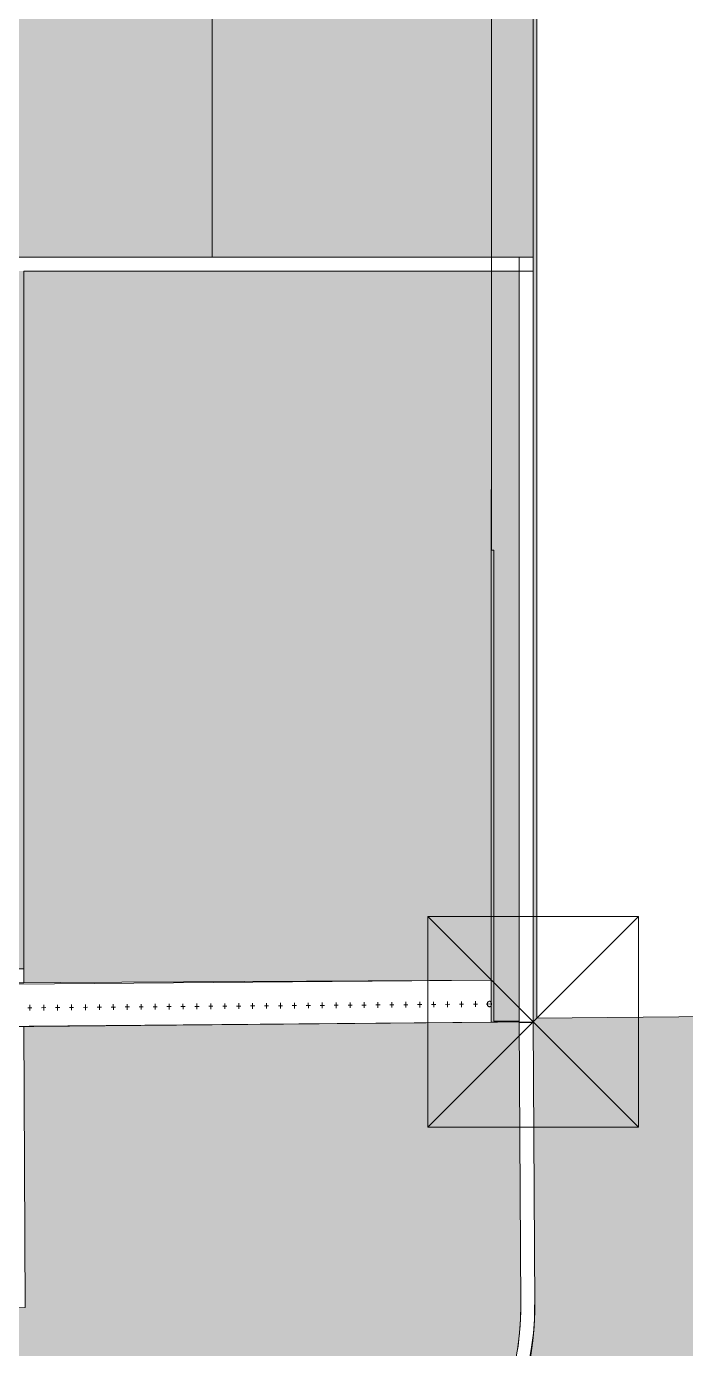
# Model space of a CAD drawing. Header units: millimetres. Extents: x 141848 to 1648660, y -821378 to -151356.
# Drawn here: x 250557 to 255278, y -273409 to -263934 of the extents above; entities that cross this region are included whole.
import ezdxf

# ---------------------------------------------------------------- set-up
doc = ezdxf.new("R2010")
doc.units = ezdxf.units.MM
doc.header["$MEASUREMENT"] = 0
doc.linetypes.add('Points tirets', pattern=[335.138881, 176.388884, -88.194442, 0, -70.555556])
doc.linetypes.add('Wipeout_Contour', pattern=[1000, 0, -1000])
for name, color, linetype in [('Divers - Dessin général', 7, 'Continuous'), ('Sols_ Dalles', 7, 'Continuous'), ('Structure - Murs extérieurs', 7, 'Continuous'), ('TopoAlt', 7, 'Continuous'), ('wall', 7, 'Continuous')]:
    doc.layers.add(name, color=color, linetype=linetype)

# ---------------------------------------------------------------- blocks, each defined once
blk = doc.blocks.new('Dalle_14_1', base_point=(217961.3, -273253.3))
at = {"layer": 'Sols_ Dalles', "linetype": 'Continuous', "lineweight": 0, "true_color": 0x2e271c}
blk.add_hatch(color=250, dxfattribs=at).paths.add_polyline_path([(217961.3, -273253.3, 0.415791), (219972.1, -275253.2), (252109.1, -275106, 0.414214), (254098.3, -273095.2), (254087.4, -271073, -0.001346), (254087.4, -271062.3), (253905.6, -271062.3), (253905.6, -267687.3), (253887.3, -267687.3), (253887.3, -265687.3), (250537.6, -265687.3), (250537.6, -270787.3), (250537.7, -271092.1), (250548.6, -273114.3), (220537.6, -273253.3), (220537.6, -270687.3), (220537.6, -265687.3), (219961.3, -265687.3, 0.258849), (218113.8, -267154.8, 0.098562), (217961.3, -267920.6)])
at = {"layer": 'Sols_ Dalles', "color": 250, "linetype": 'Continuous', "lineweight": 5, "true_color": 0x1f1f1f, "flags": 128}
blk.add_lwpolyline([(217961.3, -273253.3, 0.415791), (219972.1, -275253.2), (252109.1, -275106, 0.414214), (254098.3, -273095.2), (254087.4, -271073, -0.001346), (254087.4, -271062.3), (253905.6, -271062.3), (253905.6, -267687.3), (253887.3, -267687.3), (253887.3, -265687.3), (250537.6, -265687.3), (250537.6, -270787.3), (250537.7, -271092.1), (250548.6, -273114.3), (220537.6, -273253.3), (220537.6, -270687.3), (220537.6, -265687.3), (219961.3, -265687.3, 0.258849), (218113.8, -267154.8, 0.098562), (217961.3, -267920.6)], format="xyb", close=True, dxfattribs=at)
blk = doc.blocks.new('Dalle_15_1', base_point=(153175.7, -163719.5))
at = {"linetype": 'Continuous', "lineweight": 0, "true_color": 0x90b349}
blk.add_hatch(color=55, dxfattribs=at).paths.add_polyline_path([(153175.7, -163719.5), (153156.3, -271724.8), (155116.7, -271706.2), (155135.4, -165719.8), (251905.3, -165737.3), (251887.4, -265587.3), (253887.4, -265587.7), (253905.6, -163737.6)])
at = {"color": 7, "linetype": 'Continuous', "lineweight": 5, "flags": 128}
blk.add_lwpolyline([(153175.7, -163719.5), (153156.3, -271724.8), (155116.7, -271706.2), (155135.4, -165719.8), (251905.3, -165737.3), (251887.4, -265587.3), (253887.4, -265587.7), (253905.6, -163737.6)], close=True, dxfattribs=at)
blk = doc.blocks.new('Mur_54_1', base_point=(254205.7, -163437.6))
at = {"layer": 'TopoAlt', "color": 211, "linetype": 'Continuous', "lineweight": 5, "true_color": 0xfe55ff}
blk.add_line((253886.3, -270769.2), (253886.3, -271069.3), dxfattribs=at)
at = {"layer": 'TopoAlt', "color": 211, "linetype": 'Continuous', "lineweight": 5, "true_color": 0xfe55ff, "flags": 128}
for points in [[(253905.6, -163737.6), (253886.3, -270769.2)], [(254186.3, -271067.6), (254205.6, -163737.6)], [(254186.3, -271067.6), (253886.3, -271069.3)]]:
    blk.add_lwpolyline(points, dxfattribs=at)
blk = doc.blocks.new('Mur_55_1', base_point=(254186.3, -271067.6))
at = {"color": 254, "linetype": 'Wipeout_Contour', "lineweight": 0, "ltscale": 1473868.449806934}
blk.add_wipeout([(253886.3, -270769.2), (245508.4, -270814.3), (245510, -271114.3), (253886.3, -271069.3)], dxfattribs=at).dxf.layer = 'TopoAlt'
at = {"layer": 'TopoAlt', "color": 211, "linetype": 'Continuous', "lineweight": 5, "true_color": 0xfe55ff}
blk.add_line((253886.3, -270769.2), (253886.3, -271069.3), dxfattribs=at)
at = {"layer": 'TopoAlt', "color": 190, "linetype": 'Continuous', "lineweight": 5, "true_color": 0x8002ff, "flags": 128}
for points in [[(253886.3, -270769.2), (245508.4, -270814.3)], [(245510, -271114.3), (245508.4, -270814.3)], [(245510, -271114.3), (253886.3, -271069.3)]]:
    blk.add_lwpolyline(points, dxfattribs=at)
blk = doc.blocks.new('Mur_69_1', base_point=(252109.1, -275106))
at = {"layer": 'Structure - Murs extérieurs', "color": 7, "linetype": 'Continuous', "lineweight": 5}
for radius, start in [(2000, 270.30843), (2100, 270.30732)]:
    blk.add_arc((252098.3, -273106), radius, start, 0.30843, dxfattribs=at)
blk = doc.blocks.new('Mur_70_1', base_point=(254098.3, -273095.2))
at = {"color": 254, "linetype": 'Wipeout_Contour', "lineweight": 0, "ltscale": 1489261.161089006}
blk.add_wipeout([(254198.3, -273094.7), (254187.4, -271072.5), (254087.4, -271073), (254098.3, -273095.2)], dxfattribs=at).dxf.layer = 'Structure - Murs extérieurs'
at = {"layer": 'Structure - Murs extérieurs', "color": 7, "linetype": 'Continuous', "lineweight": 5, "flags": 128}
for points in [[(254087.4, -271073), (254098.3, -273095.2)], [(254198.3, -273094.7), (254187.4, -271072.5)]]:
    blk.add_lwpolyline(points, dxfattribs=at)
blk = doc.blocks.new('Mur_71_1', base_point=(254087.4, -271062.3))
at = {"layer": 'Structure - Murs extérieurs', "color": 7, "linetype": 'Continuous', "lineweight": 5}
for radius in [2000, 1900]:
    blk.add_arc((256087.4, -271062.3), radius, 180, 180.30843, dxfattribs=at)
blk = doc.blocks.new('Mur_72_1', base_point=(254187.3, -265687.3))
at = {"color": 254, "linetype": 'Wipeout_Contour', "lineweight": 0, "ltscale": 1095340.519234042}
blk.add_wipeout([(250537.6, -265687.3), (250437.6, -265587.3), (250437.6, -265687.3)], dxfattribs=at).dxf.layer = 'Structure - Murs extérieurs'
at = {"color": 254, "linetype": 'Wipeout_Contour', "lineweight": 0, "ltscale": 1465615.133242177}
blk.add_wipeout([(250537.6, -265687.3), (254187.3, -265687.3), (254187.3, -265587.3), (250537.6, -265587.3)], dxfattribs=at).dxf.layer = 'Structure - Murs extérieurs'
at = {"color": 254, "linetype": 'Wipeout_Contour', "lineweight": 0, "ltscale": 1095334.956299545}
blk.add_wipeout([(250537.6, -265587.3), (250437.6, -265587.3), (250537.6, -265687.3)], dxfattribs=at).dxf.layer = 'Structure - Murs extérieurs'
at = {"layer": 'Structure - Murs extérieurs', "color": 7, "linetype": 'Continuous', "lineweight": 5, "flags": 128}
for points in [[(250437.6, -265587.3), (250437.6, -265687.3)], [(254187.3, -265587.3), (250437.6, -265587.3)], [(250537.6, -265687.3), (254187.3, -265687.3)]]:
    blk.add_lwpolyline(points, dxfattribs=at)
blk = doc.blocks.new('Garde-corps_1_1')
at = {"color": 7, "linetype": 'Continuous', "lineweight": 5}
for p, q in [((250596.1, -270966.6), (250566.1, -270966.9)), ((250580.9, -270946.7), (250581.3, -270986.7)), ((250695.9, -270965.8), (250665.9, -270966)), ((250680.7, -270945.9), (250681, -270985.9)), ((250795.6, -270965), (250765.6, -270965.2)), ((250780.5, -270945.1), (250780.8, -270985.1)), ((250895.4, -270964.2), (250865.4, -270964.4)), ((250880.2, -270944.3), (250880.5, -270984.3)), ((250995.1, -270963.3), (250965.1, -270963.6)), ((250980, -270943.5), (250980.3, -270983.5)), ((251094.9, -270962.5), (251064.9, -270962.8)), ((251079.7, -270942.6), (251080.1, -270982.6)), ((251194.6, -270961.7), (251164.6, -270961.9)), ((251179.5, -270941.8), (251179.8, -270981.8)), ((251294.4, -270960.9), (251264.4, -270961.1)), ((251279.2, -270941), (251279.6, -270981)), ((251394.2, -270960.1), (251364.2, -270960.3)), ((251379, -270940.2), (251379.3, -270980.2)), ((251493.9, -270959.2), (251463.9, -270959.5)), ((251478.7, -270939.4), (251479.1, -270979.4)), ((251593.7, -270958.4), (251563.7, -270958.7)), ((251578.5, -270938.5), (251578.8, -270978.5)), ((251693.4, -270957.6), (251663.4, -270957.8)), ((251678.3, -270937.7), (251678.6, -270977.7)), ((251793.2, -270956.8), (251763.2, -270957)), ((251778, -270936.9), (251778.3, -270976.9)), ((251892.9, -270956), (251862.9, -270956.2)), ((251877.8, -270936.1), (251878.1, -270976.1)), ((251992.7, -270955.1), (251962.7, -270955.4)), ((251977.5, -270935.3), (251977.9, -270975.3)), ((252092.4, -270954.3), (252062.5, -270954.6)), ((252077.3, -270934.4), (252077.6, -270974.4)), ((252192.2, -270953.5), (252162.2, -270953.8)), ((252177, -270933.6), (252177.4, -270973.6)), ((252292, -270952.7), (252262, -270952.9)), ((252276.8, -270932.8), (252277.1, -270972.8)), ((252391.7, -270951.9), (252361.7, -270952.1)), ((252376.6, -270932), (252376.9, -270972)), ((252491.5, -270951), (252461.5, -270951.3)), ((252476.3, -270931.2), (252476.6, -270971.2)), ((252591.2, -270950.2), (252561.2, -270950.5)), ((252576.1, -270930.3), (252576.4, -270970.3)), ((252691, -270949.4), (252661, -270949.7)), ((252675.8, -270929.5), (252676.1, -270969.5)), ((252790.7, -270948.6), (252760.7, -270948.8)), ((252775.6, -270928.7), (252775.9, -270968.7)), ((252890.5, -270947.8), (252860.5, -270948)), ((252875.3, -270927.9), (252875.7, -270967.9)), ((252990.3, -270946.9), (252960.3, -270947.2)), ((252975.1, -270927.1), (252975.4, -270967.1)), ((253090, -270946.1), (253060, -270946.4)), ((253074.8, -270926.3), (253075.2, -270966.3)), ((253189.8, -270945.3), (253159.8, -270945.6)), ((253174.6, -270925.4), (253174.9, -270965.4)), ((253289.5, -270944.5), (253259.5, -270944.7)), ((253274.4, -270924.6), (253274.7, -270964.6)), ((253389.3, -270943.7), (253359.3, -270943.9)), ((253374.1, -270923.8), (253374.4, -270963.8)), ((253489, -270942.9), (253459, -270943.1)), ((253473.9, -270923), (253474.2, -270963)), ((253588.8, -270942), (253558.8, -270942.3)), ((253573.6, -270922.2), (253574, -270962.2)), ((253688.5, -270941.2), (253658.5, -270941.5)), ((253673.4, -270921.3), (253673.7, -270961.3)), ((253788.3, -270940.4), (253758.3, -270940.6)), ((253773.1, -270920.5), (253773.5, -270960.5))]:
    blk.add_line(p, q, dxfattribs=at)
at = {"color": 7, "linetype": 'Points tirets', "lineweight": 5}
blk.add_line((253853.1, -270939.9), (253888.1, -270939.6), dxfattribs=at)
at = {"color": 7, "linetype": 'Continuous', "lineweight": 5, "flags": 128}
blk.add_lwpolyline([(253873.2, -270959.7), (253875.8, -270959.4), (253878.3, -270958.4), (253880.7, -270957), (253882.8, -270954.9), (253884.7, -270952.5), (253886.1, -270949.6), (253887.2, -270946.4), (253887.9, -270943), (253888.1, -270939.6), (253887.8, -270936.1), (253887.1, -270932.7), (253886, -270929.6), (253884.4, -270926.7), (253882.6, -270924.3), (253880.4, -270922.3), (253878, -270920.9), (253875.5, -270920), (253872.9, -270919.7), (253870.3, -270920), (253867.8, -270920.9), (253865.4, -270922.4), (253863.3, -270924.5), (253861.5, -270926.9), (253860, -270929.8), (253858.9, -270933), (253858.3, -270936.3), (253858.1, -270939.8), (253858.3, -270943.3), (253859, -270946.7), (253860.1, -270949.8), (253861.7, -270952.6), (253863.5, -270955.1), (253865.7, -270957.1), (253868.1, -270958.5), (253870.6, -270959.4)], close=True, dxfattribs=at)
blk = doc.blocks.new('Garde-corps_3_1')
at = {"color": 7, "linetype": 'Continuous', "lineweight": 5}
for p, q in [((250596.1, -270966.6), (250566.1, -270966.9)), ((250580.9, -270946.7), (250581.3, -270986.7)), ((250695.9, -270965.8), (250665.9, -270966)), ((250680.7, -270945.9), (250681, -270985.9)), ((250795.6, -270965), (250765.6, -270965.2)), ((250780.5, -270945.1), (250780.8, -270985.1)), ((250895.4, -270964.2), (250865.4, -270964.4)), ((250880.2, -270944.3), (250880.5, -270984.3)), ((250995.1, -270963.3), (250965.1, -270963.6)), ((250980, -270943.5), (250980.3, -270983.5)), ((251094.9, -270962.5), (251064.9, -270962.8)), ((251079.7, -270942.6), (251080.1, -270982.6)), ((251194.6, -270961.7), (251164.6, -270961.9)), ((251179.5, -270941.8), (251179.8, -270981.8)), ((251294.4, -270960.9), (251264.4, -270961.1)), ((251279.2, -270941), (251279.6, -270981)), ((251394.2, -270960.1), (251364.2, -270960.3)), ((251379, -270940.2), (251379.3, -270980.2)), ((251493.9, -270959.2), (251463.9, -270959.5)), ((251478.7, -270939.4), (251479.1, -270979.4)), ((251593.7, -270958.4), (251563.7, -270958.7)), ((251578.5, -270938.5), (251578.8, -270978.5)), ((251693.4, -270957.6), (251663.4, -270957.8)), ((251678.3, -270937.7), (251678.6, -270977.7)), ((251793.2, -270956.8), (251763.2, -270957)), ((251778, -270936.9), (251778.3, -270976.9)), ((251892.9, -270956), (251862.9, -270956.2)), ((251877.8, -270936.1), (251878.1, -270976.1)), ((251992.7, -270955.1), (251962.7, -270955.4)), ((251977.5, -270935.3), (251977.9, -270975.3)), ((252092.4, -270954.3), (252062.5, -270954.6)), ((252077.3, -270934.4), (252077.6, -270974.4)), ((252192.2, -270953.5), (252162.2, -270953.8)), ((252177, -270933.6), (252177.4, -270973.6)), ((252292, -270952.7), (252262, -270952.9)), ((252276.8, -270932.8), (252277.1, -270972.8)), ((252391.7, -270951.9), (252361.7, -270952.1)), ((252376.6, -270932), (252376.9, -270972)), ((252491.5, -270951), (252461.5, -270951.3)), ((252476.3, -270931.2), (252476.6, -270971.2)), ((252591.2, -270950.2), (252561.2, -270950.5)), ((252576.1, -270930.3), (252576.4, -270970.3)), ((252691, -270949.4), (252661, -270949.7)), ((252675.8, -270929.5), (252676.1, -270969.5)), ((252790.7, -270948.6), (252760.7, -270948.8)), ((252775.6, -270928.7), (252775.9, -270968.7)), ((252890.5, -270947.8), (252860.5, -270948)), ((252875.3, -270927.9), (252875.7, -270967.9)), ((252990.3, -270946.9), (252960.3, -270947.2)), ((252975.1, -270927.1), (252975.4, -270967.1)), ((253090, -270946.1), (253060, -270946.4)), ((253074.8, -270926.3), (253075.2, -270966.3)), ((253189.8, -270945.3), (253159.8, -270945.6)), ((253174.6, -270925.4), (253174.9, -270965.4)), ((253289.5, -270944.5), (253259.5, -270944.7)), ((253274.4, -270924.6), (253274.7, -270964.6)), ((253389.3, -270943.7), (253359.3, -270943.9)), ((253374.1, -270923.8), (253374.4, -270963.8)), ((253489, -270942.9), (253459, -270943.1)), ((253473.9, -270923), (253474.2, -270963)), ((253588.8, -270942), (253558.8, -270942.3)), ((253573.6, -270922.2), (253574, -270962.2)), ((253688.5, -270941.2), (253658.5, -270941.5)), ((253673.4, -270921.3), (253673.7, -270961.3)), ((253788.3, -270940.4), (253758.3, -270940.6)), ((253773.1, -270920.5), (253773.5, -270960.5))]:
    blk.add_line(p, q, dxfattribs=at)
at = {"color": 7, "linetype": 'Points tirets', "lineweight": 5}
blk.add_line((253853.1, -270939.9), (253888.1, -270939.6), dxfattribs=at)
at = {"color": 7, "linetype": 'Continuous', "lineweight": 5, "flags": 128}
blk.add_lwpolyline([(253873.2, -270959.7), (253875.8, -270959.4), (253878.3, -270958.4), (253880.7, -270957), (253882.8, -270954.9), (253884.7, -270952.5), (253886.1, -270949.6), (253887.2, -270946.4), (253887.9, -270943), (253888.1, -270939.6), (253887.8, -270936.1), (253887.1, -270932.7), (253886, -270929.6), (253884.4, -270926.7), (253882.6, -270924.3), (253880.4, -270922.3), (253878, -270920.9), (253875.5, -270920), (253872.9, -270919.7), (253870.3, -270920), (253867.8, -270920.9), (253865.4, -270922.4), (253863.3, -270924.5), (253861.5, -270926.9), (253860, -270929.8), (253858.9, -270933), (253858.3, -270936.3), (253858.1, -270939.8), (253858.3, -270943.3), (253859, -270946.7), (253860.1, -270949.8), (253861.7, -270952.6), (253863.5, -270955.1), (253865.7, -270957.1), (253868.1, -270958.5), (253870.6, -270959.4)], close=True, dxfattribs=at)

msp = doc.modelspace()

# ---------------------------------------------------------------- hatches: boundary and pattern name
at = {"linetype": 'Continuous', "lineweight": 0, "true_color": 0x6f6f6f}
h = msp.add_hatch(color=8, dxfattribs=at)
h.paths.add_polyline_path([(141848.442, -295062.571), (269220.821, -293826.868), (269220.821, -270902.734), (268763.049, -270902.734), (254213.6, -271040.575), (254213.6, -163437.635), (153156.2, -163437.635), (153156.2, -271040.575), (153182.962, -271040.57), (153183.146, -272000.514, -0.40942736), (149183.681, -275935.042), (141848.442, -275935.042)])
h.paths.add_polyline_path([(158435.584, -260639.953), (155145.584, -260639.953), (155145.584, -248364.953), (155145.584, -243089.974), (155145.584, -242189.974), (158435.584, -242189.974)], flags=0)
h.paths.add_polyline_path([(161503.433, -171995.57), (161503.433, -193810.571), (161503.433, -230015.57), (161503.433, -260810.571), (196775.042, -260810.571), (196775.042, -222495.57), (186955.542, -222495.57), (186955.542, -218295.57), (196754.55, -218295.57), (196754.55, -208495.57), (196754.55, -204495.57), (193355.542, -204495.57), (193355.542, -195161.535), (195576.034, -195161.535), (195576.034, -189810.571), (217850.068, -189810.571), (217850.068, -262266.885), (245610.045, -262266.885), (245610.045, -253395.571), (245626.034, -253395.571), (246426.034, -253395.571), (247826.034, -253395.571), (247826.034, -248005.571), (247826.034, -246605.571), (245626.034, -246605.571), (245610.045, -246605.571), (245610.045, -171995.57), (212806.28, -171995.57)], flags=0)
h.paths.add_polyline_path([(162737.042, -269433.913, -0.09031866), (162858.773, -268727.623, -0.20144873), (163912.639, -267592.74, -0.10421145), (164718.006, -267415.055), (165317.979, -267409.371, -0.10404461), (166125.354, -267571.244, -0.23825546), (167284.257, -268953.318, -0.05518862), (167336.836, -269390.334), (167338.931, -269611.438), (167351.046, -270890.267), (167092.583, -271892.761, -0.26794919), (165370.083, -272909.124), (164770.11, -272914.808, -0.19371746), (163379.252, -272370.185, -0.07056876), (163028.663, -271931.262, -0.1316525), (162751.253, -270933.845)], flags=0)
h.paths.add_polyline_path([(175327.752, -275599.002, -0.4157911), (173316.986, -273599.031), (173316.986, -273452.052), (173330.488, -267377.824, -0.3805567), (175316.986, -265609.826), (175394.714, -265609.826), (175394.714, -270609.826), (190394.714, -270609.826), (190394.714, -265609.826), (195356.191, -265609.826, -0.41421356), (196856.191, -267109.826), (196856.191, -273660.699, -0.34550161), (195137.285, -275433.432)], flags=0)
h.paths.add_polyline_path([(205510.093, -271504.083, -0.13447393), (205230.948, -270484.937), (205230.948, -268984.937, -0.41421356), (207230.948, -266984.937), (207830.948, -266984.937, -0.41421356), (209830.948, -268984.937), (209830.948, -270484.937, -0.12882035), (209574.03, -271465.581, -0.27093629), (207830.948, -272484.937), (207230.948, -272484.937, -0.26498)], flags=0)
h.paths.add_polyline_path([(217862.687, -273329.325), (217869.949, -267730.336, -0.09856151), (218100.718, -266943.721), (218117.681, -266951.545, -0.258849), (219955.479, -265605.827), (219953.141, -265587.294), (220637.569, -265587.294), (220637.569, -265687.294), (220637.569, -270687.294), (250537.569, -270687.294), (250537.569, -265687.294), (252208.004, -265687.294), (254186.294, -265687.294), (254186.294, -267687.294), (254186.294, -271062.255, 0.00134576), (254186.323, -271073.021), (254197.209, -273095.233, -0.41421356), (252208.004, -275105.97), (243484.534, -275105.97, -0.00518896), (243431.438, -275116.103), (235447.992, -275196.191), (220071.012, -275253.24, -0.38655333), (217873.089, -273475.385, -0.02518922)], flags=0)
at = {"linetype": 'Continuous', "lineweight": 0, "true_color": 0x90b349}
msp.add_hatch(color=55, dxfattribs=at).paths.add_polyline_path([(153135.736, -163719.488), (153116.298, -271660.98), (155116.298, -271661.341), (155135.376, -165719.848), (251905.262, -165737.275), (251887.357, -265587.294), (253887.357, -265587.654), (253905.622, -163737.635)])
at = {"layer": 'Sols_ Dalles', "linetype": 'Continuous', "lineweight": 0, "true_color": 0x2e271c}
h = msp.add_hatch(color=250, dxfattribs=at)
edge = h.paths.add_edge_path()
edge.add_arc((219961.309, -273253.269), 2000, 180, 270.3084255)
edge.add_line((219972.076, -275253.24), (252109.067, -275105.97))
edge.add_arc((252098.301, -273105.999), 2000, 270.3084255, 360.3084255)
edge.add_line((254098.272, -273095.233), (254087.386, -271073.021))
edge.add_arc((256087.357, -271062.255), 2000, 180, 180.3084255, ccw=False)
edge.add_line((254087.357, -271062.255), (254087.357, -267687.294))
edge.add_line((254087.357, -267687.294), (254087.357, -265687.294))
edge.add_line((254087.357, -265687.294), (250537.569, -265687.294))
edge.add_line((250537.569, -265687.294), (250537.569, -270787.292))
edge.add_line((250537.569, -270787.292), (250537.729, -271092.129))
edge.add_line((250537.729, -271092.129), (250548.615, -273114.341))
edge.add_line((250548.615, -273114.341), (220537.569, -273253.269))
edge.add_line((220537.569, -273253.269), (220537.569, -270687.294))
edge.add_line((220537.569, -270687.294), (220537.569, -265687.294))
edge.add_line((220537.569, -265687.294), (219961.309, -265687.294))
edge.add_arc((220359.867, -268085.851), 2431.445, 99.4343738, 157.4840624)
edge.add_arc((219961.309, -267920.633), 2000, 157.4840624, 180)
edge.add_line((217961.309, -267920.633), (217961.309, -273253.269))

# ---------------------------------------------------------------- linework, layer by layer
at = {"color": 9, "linetype": 'Continuous', "lineweight": 5}
for points in [[(149183.681, -275935.042), (141848.442, -275935.042), (141848.442, -295062.571), (269220.821, -293826.868), (269220.821, -270902.734), (268763.049, -270902.734), (254213.6, -271040.575), (254213.6, -163437.635), (153163.039, -163437.635), (153163.039, -271040.575), (153156.2, -271040.575), (153156.383, -272000.519), (153183.146, -272000.514, -0.40942736)], [(217873.089, -273475.385, 0.38655333), (220071.012, -275253.24), (235447.992, -275196.191), (243431.438, -275116.103, 0.00518896), (243484.534, -275105.97), (252208.004, -275105.97, 0.41421356), (254197.209, -273095.233), (254186.323, -271073.021, -0.00134576), (254186.294, -271062.255), (254186.294, -267687.294), (254186.294, -265687.294), (252208.004, -265687.294), (250537.569, -265687.294), (250537.569, -270687.294), (220637.569, -270687.294), (220637.569, -265687.294), (220637.569, -265587.294), (219953.141, -265587.294), (219955.479, -265605.827, 0.258849), (218117.681, -266951.545), (218100.718, -266943.721, 0.09856151), (217869.949, -267730.336), (217862.687, -273329.325, 0.02518922)]]:
    msp.add_lwpolyline(points, format="xyb", close=True, dxfattribs=at)
at = {"color": 7, "linetype": 'Continuous', "lineweight": 5}
msp.add_lwpolyline([(153135.736, -163719.488), (153116.298, -271660.98), (155116.298, -271661.341), (155135.376, -165719.848), (251905.262, -165737.275), (251887.357, -265587.294), (253887.357, -265587.654), (253905.622, -163737.635)], close=True, dxfattribs=at)
at = {"layer": 'Sols_ Dalles', "color": 7, "linetype": 'Continuous', "lineweight": 5, "flags": 128}
msp.add_lwpolyline([(217961.309, -273253.269, 0.4157911), (219972.076, -275253.24), (252109.067, -275105.97, 0.41421356), (254098.272, -273095.233), (254087.386, -271073.021, -0.00134576), (254087.357, -271062.255), (254087.357, -267687.294), (254087.357, -265687.294), (250537.569, -265687.294), (250537.569, -270787.292), (250537.729, -271092.129), (250548.615, -273114.341), (220537.569, -273253.269), (220537.569, -270687.294), (220537.569, -265687.294), (219961.309, -265687.294, 0.25884891), (218113.763, -267154.752, 0.09856162), (217961.309, -267920.633)], format="xyb", close=True, dxfattribs=at)
at = {"layer": 'Sols_ Dalles', "color": 250, "linetype": 'Continuous', "lineweight": 5, "true_color": 0x1f1f1f}
msp.add_lwpolyline([(217961.309, -273253.269, 0.4157911), (219972.076, -275253.24), (252109.067, -275105.97, 0.41421356), (254098.272, -273095.233), (254087.386, -271073.021, -0.00134576), (254087.357, -271062.255), (254087.357, -267687.294), (254087.357, -265687.294), (250537.569, -265687.294), (250537.569, -270787.292), (250537.729, -271092.129), (250548.615, -273114.341), (220537.569, -273253.269), (220537.569, -270687.294), (220537.569, -265687.294), (219961.309, -265687.294, 0.25884891), (218113.763, -267154.752, 0.09856162), (217961.309, -267920.633)], format="xyb", close=True, dxfattribs=at)

# ---------------------------------------------------------------- block references
at = {"color": 7, "linetype": 'Continuous', "lineweight": 5}
msp.add_blockref('Dalle_15_1', (153175.747, -163719.495), dxfattribs=at)
at = {"layer": 'Sols_ Dalles', "color": 250, "linetype": 'Continuous', "lineweight": 5, "true_color": 0x1f1f1f}
msp.add_blockref('Dalle_14_1', (217961.309, -273253.269), dxfattribs=at)
at = {"layer": 'Structure - Murs extérieurs', "color": 211, "lineweight": 5, "true_color": 0xfe55ff}
msp.add_blockref('Mur_69_1', (252109.067, -275105.97), dxfattribs=at)
at = {"layer": 'TopoAlt', "color": 211, "lineweight": 5, "true_color": 0xfe55ff}
msp.add_blockref('Mur_54_1', (254205.676, -163437.635), dxfattribs=at)

# ---------------------------------------------------------------- next in the draw order: block references
at = {"layer": 'Structure - Murs extérieurs', "color": 211, "lineweight": 5, "true_color": 0xfe55ff}
for name, p in [('Mur_72_1', (254187.339, -265687.294)), ('Mur_70_1', (254098.272, -273095.233))]:
    msp.add_blockref(name, p, dxfattribs=at)
at = {"layer": 'TopoAlt', "color": 211, "lineweight": 5, "true_color": 0xfe55ff}
msp.add_blockref('Mur_55_1', (254186.294, -271067.638), dxfattribs=at)

# ---------------------------------------------------------------- next in the draw order: linework, layer by layer
at = {"layer": 'Structure - Murs extérieurs', "color": 7, "linetype": 'Continuous', "lineweight": 5}
for points in [[(254087.357, -265587.294), (250437.569, -265587.294)], [(250537.569, -265687.294), (254087.357, -265687.294)], [(254087.386, -271073.021), (254098.272, -273095.233)], [(254198.27, -273094.695), (254187.384, -271072.482)]]:
    msp.add_lwpolyline(points, dxfattribs=at)
for centre, radius, start, end in [((256087.357, -271062.255), 2000, 180, 180.3084255), ((256087.357, -271062.255), 1900, 180, 180.3084255), ((252098.301, -273105.999), 2000, 270.3084255, 0.3084255), ((252098.301, -273105.999), 2100, 270.3073201, 0.3084255)]:
    msp.add_arc(centre, radius, start, end, dxfattribs=at)
at = {"layer": 'TopoAlt', "color": 211, "linetype": 'Continuous', "lineweight": 5, "true_color": 0xfe55ff}
msp.add_line((253886.348, -270769.248), (253886.294, -271069.253), dxfattribs=at)
msp.add_line((253886.348, -270769.248), (253886.294, -271069.253), dxfattribs=at)
for points in [[(253905.622, -163737.635), (253886.348, -270769.248)], [(254186.294, -271067.638), (254205.622, -163737.635)], [(254186.294, -271067.638), (253886.294, -271069.253)]]:
    msp.add_lwpolyline(points, dxfattribs=at)
at = {"layer": 'TopoAlt', "color": 190, "linetype": 'Continuous', "lineweight": 5, "true_color": 0x8002ff}
for points in [[(253886.348, -270769.248), (218046.957, -271071.504)], [(245509.967, -271114.343), (253886.294, -271069.253)]]:
    msp.add_lwpolyline(points, dxfattribs=at)
at = {"layer": 'wall', "color": 1, "linetype": 'Continuous', "lineweight": 5}
msp.add_line((254213.6, -271040.575), (268763.049, -270902.734), dxfattribs=at)

# ---------------------------------------------------------------- next in the draw order: block references
at = {"layer": 'Structure - Murs extérieurs', "color": 211, "lineweight": 5, "true_color": 0xfe55ff}
msp.add_blockref('Mur_71_1', (254087.357, -271062.255), dxfattribs=at)

# ---------------------------------------------------------------- next in the draw order: wipeouts: each hides what was drawn before it
at = {"color": 254, "linetype": 'Wipeout_Contour', "lineweight": 0, "ltscale": 1438589.353908819}
msp.add_wipeout([(253886.348, -270769.248), (218046.952, -271070.502), (218048.617, -271379.892), (253886.294, -271069.253)], dxfattribs=at).dxf.layer = 'TopoAlt'

# ---------------------------------------------------------------- next in the draw order: linework, layer by layer
at = {"color": 14, "linetype": 'Continuous', "lineweight": 5, "true_color": 0xa40f02}
for p, q in [((253431.434, -270312.927), (254941.153, -271822.348)), ((253431.583, -271822.497), (254941.004, -270312.778))]:
    msp.add_line(p, q, dxfattribs=at)
at = {"color": 14, "linetype": 'Continuous', "lineweight": 5, "true_color": 0xa40f02, "flags": 128}
msp.add_lwpolyline([(254941.004, -270312.778), (254941.153, -271822.348), (253431.583, -271822.497), (253431.434, -270312.927)], close=True, dxfattribs=at)
at = {"layer": 'Divers - Dessin général', "color": 14, "linetype": 'Continuous', "lineweight": 5, "true_color": 0x990000}
msp.add_lwpolyline([(254205.676, -163437.635), (254186.294, -271067.638), (152856.388, -272027.634), (152839.018, -197317.635), (152835.676, -163437.635)], close=True, dxfattribs=at)
at = {"layer": 'Structure - Murs extérieurs', "color": 7, "linetype": 'Continuous', "lineweight": 5, "flags": 128}
msp.add_lwpolyline([(220637.569, -270787.292), (250437.569, -270787.292), (250537.569, -270787.292), (250537.569, -270687.292), (250537.569, -265687.294), (254087.357, -265687.294), (254087.357, -265587.294), (250537.569, -265587.294), (250437.569, -265587.294), (250437.569, -265687.294), (250437.569, -270687.292), (220637.569, -270687.292)], dxfattribs=at)
msp.add_lwpolyline([(219972.573, -275353.239), (252109.564, -275205.969, 0.41421921), (254198.27, -273094.695), (254187.384, -271072.482), (254087.386, -271073.021), (254098.272, -273095.233, -0.41421356), (252109.067, -275105.97), (219972.076, -275253.24, -0.4157911)], format="xyb", dxfattribs=at)
at = {"layer": 'TopoAlt', "color": 7, "linetype": 'Continuous', "lineweight": 5, "flags": 128}
for points in [[(152835.676, -163437.635), (152835.733, -163737.635), (152856.37, -271934.337), (153156.37, -271934.279), (153135.733, -163737.635), (253905.622, -163737.635), (253886.348, -270769.248), (253886.294, -271069.253), (254186.294, -271067.638), (254205.622, -163737.635), (254205.676, -163437.635), (253905.676, -163437.635), (153135.676, -163437.635)], [(253886.348, -270769.248), (218046.952, -271070.502), (218048.617, -271379.892), (253886.294, -271069.253)]]:
    msp.add_lwpolyline(points, close=True, dxfattribs=at)

# ---------------------------------------------------------------- next in the draw order: block references
at = {"color": 7, "linetype": 'Continuous', "lineweight": 5}
for name in ['Garde-corps_1_1', 'Garde-corps_3_1']:
    msp.add_blockref(name, (0, 0), dxfattribs=at)

doc.saveas('drawing.dxf')
